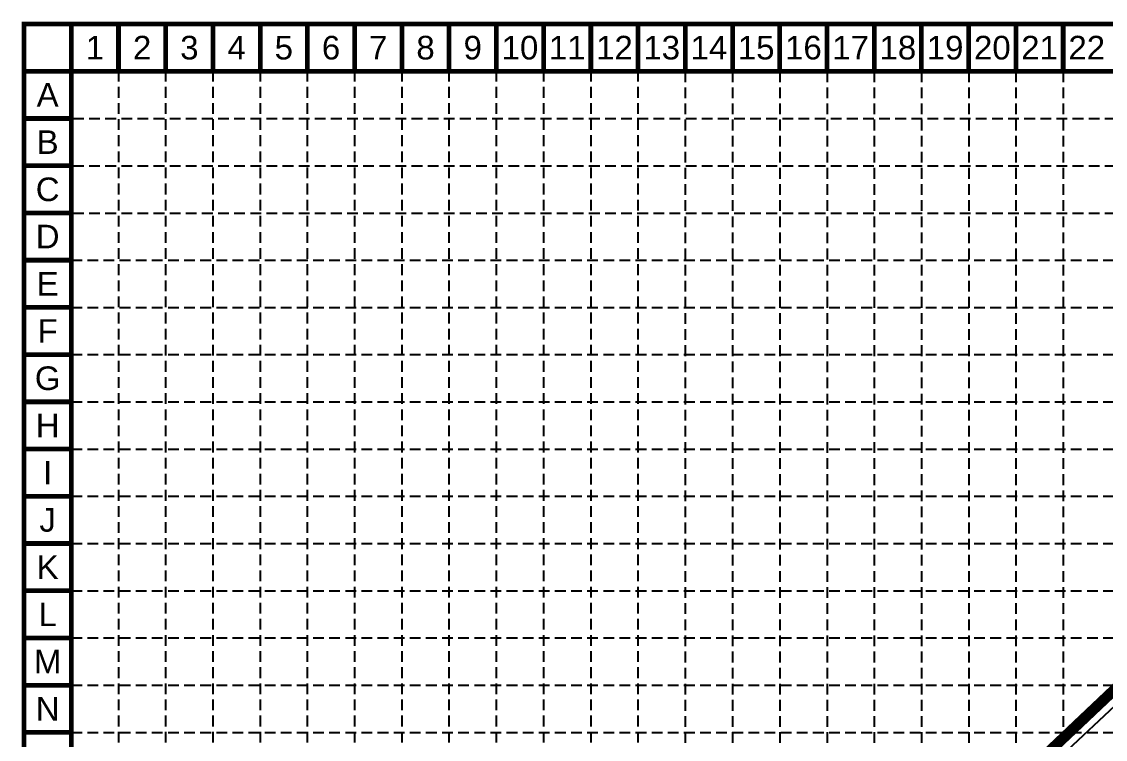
# Model space of a CAD drawing. Extents: x 4118 to 6372, y 4036 to 5445.
# Drawn here: x 4118 to 4925, y 4911 to 5445 of the extents above; entities that cross this region are included whole.
import ezdxf
from ezdxf.enums import TextEntityAlignment as Align

# ---------------------------------------------------------------- set-up
doc = ezdxf.new("R2010")
doc.units = 0
doc.header["$LTSCALE"] = 40
doc.header["$MEASUREMENT"] = 0
for name, pattern in [('3BASE$0$DASHED', [0.75, 0.5, -0.25]), ('DASHED', [0.75, 0.5, -0.25]), ('HIDDEN', [0.375, 0.25, -0.125])]:
    doc.linetypes.add(name, pattern=pattern)
for name, color, linetype in [('3BASE$0$B-DARY', 7, 'CONTINUOUS'), ('BASE', 7, 'CONTINUOUS'), ('grid', 254, 'HIDDEN'), ('LIMITS OF DISTURBANCE', 1, '3BASE$0$DASHED')]:
    doc.layers.add(name, color=color, linetype=linetype)
doc.styles.get("Standard").update_dxf_attribs({"font": 'ARIAL.TTF'})

msp = doc.modelspace()

# ---------------------------------------------------------------- linework, layer by layer
at = {"layer": '3BASE$0$B-DARY', "color": 7, "linetype": 'Continuous'}
msp.add_line((4293.684029038592, 4337.60099763511), (4998.749566101506, 4998.827314968175), dxfattribs=at)
at = {"layer": 'BASE', "const_width": 3.515400000000142}
for points in [[(4119.942063753943, 4037.272650919242), (6369.798063754034, 4037.272650919242), (6369.798063754034, 5443.432650919299), (4119.942063753943, 5443.432650919299)], [(4155.096063753945, 4072.426650919243), (6334.644063754033, 4072.426650919243), (6334.644063754033, 5408.278650919297), (4155.096063753945, 5408.278650919297)]]:
    msp.add_lwpolyline(points, close=True, dxfattribs=at)
for points in [[(4155.096063753945, 5408.278650919297), (4155.096063753945, 5443.432650919299)], [(4190.250063753946, 5408.278650919297), (4190.250063753946, 5443.432650919299)], [(4225.404063753947, 5408.278650919297), (4225.404063753947, 5443.432650919299)], [(4260.558063753949, 5408.278650919297), (4260.558063753949, 5443.432650919299)], [(4295.71206375395, 5408.278650919297), (4295.71206375395, 5443.432650919299)], [(4330.866063753951, 5408.278650919297), (4330.866063753951, 5443.432650919299)], [(4366.020063753953, 5408.278650919297), (4366.020063753953, 5443.432650919299)], [(4401.174063753954, 5408.278650919297), (4401.174063753954, 5443.432650919299)], [(4436.328063753956, 5408.278650919297), (4436.328063753956, 5443.432650919299)], [(4471.482063753957, 5408.278650919297), (4471.482063753957, 5443.432650919299)], [(4506.636063753958, 5408.278650919297), (4506.636063753958, 5443.432650919299)], [(4541.790063753961, 5408.278650919297), (4541.790063753961, 5443.432650919299)], [(4576.944063753962, 5408.278650919297), (4576.944063753962, 5443.432650919299)], [(4612.098063753963, 5408.278650919297), (4612.098063753963, 5443.432650919299)], [(4647.252063753965, 5408.278650919297), (4647.252063753965, 5443.432650919299)], [(4682.406063753966, 5408.278650919297), (4682.406063753966, 5443.432650919299)], [(4717.560063753967, 5408.278650919297), (4717.560063753967, 5443.432650919299)], [(4752.714063753969, 5408.278650919297), (4752.714063753969, 5443.432650919299)], [(4787.86806375397, 5408.278650919297), (4787.86806375397, 5443.432650919299)], [(4823.022063753971, 5408.278650919297), (4823.022063753971, 5443.432650919299)], [(4858.176063753973, 5408.278650919297), (4858.176063753973, 5443.432650919299)], [(4893.330063753974, 5408.278650919297), (4893.330063753974, 5443.432650919299)], [(4155.096063753945, 5408.278650919297), (4119.942063753943, 5408.278650919297)], [(4155.096063753945, 5373.124650919296), (4119.942063753943, 5373.124650919296)], [(4155.096063753945, 5337.970650919295), (4119.942063753943, 5337.970650919295)], [(4155.096063753945, 5302.816650919293), (4119.942063753943, 5302.816650919293)], [(4155.096063753945, 5267.662650919292), (4119.942063753943, 5267.662650919292)], [(4155.096063753945, 5232.50865091929), (4119.942063753943, 5232.50865091929)], [(4155.096063753945, 5197.354650919289), (4119.942063753943, 5197.354650919289)], [(4155.096063753945, 5162.200650919287), (4119.942063753943, 5162.200650919287)], [(4155.096063753945, 5127.046650919287), (4119.942063753943, 5127.046650919287)], [(4155.096063753945, 5091.892650919284), (4119.942063753943, 5091.892650919284)], [(4155.096063753945, 5056.738650919283), (4155.096063753945, 5091.892650919284)], [(4155.096063753945, 5056.738650919283), (4119.942063753943, 5056.738650919283)], [(4155.096063753945, 5021.584650919282), (4119.942063753943, 5021.584650919282)], [(4155.096063753945, 4986.43065091928), (4119.942063753943, 4986.43065091928)], [(4155.096063753945, 4951.276650919279), (4119.942063753943, 4951.276650919279)], [(4155.096063753945, 4916.122650919277), (4119.942063753943, 4916.122650919277)]]:
    msp.add_lwpolyline(points, dxfattribs=at)
at = {"layer": 'grid', "color": 253, "linetype": 'DASHED', "ltscale": 0.4}
for p, q in [((4190.132529364538, 5408.612402980415), (4190.132529364538, 4177.733388251497)), ((4225.286529364539, 5408.612402980415), (4225.286529364539, 4177.733388251497)), ((4260.44052936454, 5408.612402980415), (4260.44052936454, 4177.733388251497)), ((4295.594529364542, 5408.612402980415), (4295.594529364542, 4177.733388251497)), ((4330.748529364543, 5408.612402980415), (4330.748529364543, 4177.733388251497)), ((4365.902529364545, 5408.612402980415), (4365.902529364545, 4177.733388251497)), ((4401.056529364546, 5408.612402980415), (4401.056529364546, 4177.733388251497)), ((4436.210529364547, 5408.612402980415), (4436.210529364547, 4177.733388251497)), ((4471.364529364549, 5408.612402980415), (4471.364529364549, 4177.733388251497)), ((4506.51852936455, 5408.612402980415), (4506.51852936455, 4177.733388251497)), ((4541.672529364551, 5408.612402980415), (4541.672529364551, 4177.733388251497)), ((4576.826529364553, 5408.612402980415), (4576.826529364553, 4177.733388251497)), ((4612.098063753963, 5408.278650919297), (4612.098063753963, 4177.733388251497)), ((4647.252063753965, 5408.278650919297), (4647.252063753965, 4177.733388251497)), ((4682.406063753966, 5408.278650919297), (4682.406063753966, 4177.733388251497)), ((4717.560063753967, 5408.278650919297), (4717.560063753967, 4177.733388251497)), ((4752.714063753969, 5408.278650919297), (4752.714063753969, 4177.733388251497)), ((4787.86806375397, 5408.278650919297), (4787.86806375397, 4177.733388251497)), ((4823.022063753971, 5408.278650919297), (4823.022063753971, 4177.733388251497)), ((4858.176063753973, 5408.278650919297), (4858.176063753973, 4177.733388251497)), ((4893.330063753974, 5408.278650919297), (4893.330063753974, 4177.733388251497)), ((4156.390435247657, 5373.009134593118), (6335.938435247745, 5373.009134593118)), ((4156.390435247657, 5337.855134593116), (6335.938435247745, 5337.855134593116)), ((4156.390435247657, 5302.701134593115), (6335.938435247745, 5302.701134593115)), ((4155.096063753945, 5267.662650919292), (6334.644063754033, 5267.662650919292)), ((4155.096063753945, 5232.50865091929), (6334.644063754033, 5232.50865091929)), ((4155.096063753945, 5197.354650919289), (6334.644063754033, 5197.354650919289)), ((4155.096063753945, 5162.200650919287), (6334.644063754033, 5162.200650919287)), ((4155.096063753945, 5127.046650919287), (6334.644063754033, 5127.046650919287)), ((4155.096063753945, 5091.892650919284), (6334.644063754033, 5091.892650919284)), ((4155.096063753945, 5056.738650919283), (6334.644063754033, 5056.738650919283)), ((4155.096063753945, 5021.584650919282), (6334.644063754033, 5021.584650919282)), ((4155.096063753945, 4986.43065091928), (6334.644063754033, 4986.43065091928)), ((4155.096063753945, 4951.276650919279), (6334.644063754033, 4951.276650919279)), ((4155.096063753945, 4916.122650919277), (6334.644063754033, 4916.122650919277))]:
    msp.add_line(p, q, dxfattribs=at)
at = {"layer": 'LIMITS OF DISTURBANCE', "ltscale": 1.5, "const_width": 8}
msp.add_lwpolyline([(4348.722462891199, 4397.411447974044), (4359.94865017245, 4389.397784561108), (4449.650662815397, 4372.094456407889), (4516.083647977998, 4365.496577254474), (4514.38121049239, 4300.748023758671), (5441.479346005639, 4300.263839870958), (6187.323190784867, 4300.275153023505, -0.01262422649562107), (6224.089275353787, 4300.717977916504), (6186.954231028386, 5335.174551005073), (5366.958951438224, 5326.003434825237), (5027.64013419, 5008.933060046813), (4995.935845043092, 5008.933060046813), (4354.915235556897, 4402.253216197347)], format="xyb", close=True, dxfattribs=at)

# ---------------------------------------------------------------- texts
at = {"layer": 'BASE'}
for s, p in [('1', (4172.673063753945, 5425.855650919299)), ('2', (4207.827063753946, 5425.855650919299)), ('3', (4242.981063753948, 5425.855650919299)), ('4', (4278.13506375395, 5425.855650919299)), ('5', (4313.289063753951, 5425.855650919299)), ('6', (4348.443063753953, 5425.855650919299)), ('7', (4383.597063753954, 5425.855650919299)), ('8', (4418.751063753955, 5425.855650919299)), ('9', (4453.905063753957, 5425.855650919299)), ('10', (4489.059063753958, 5425.855650919299)), ('11', (4524.213063753959, 5425.855650919299)), ('12', (4559.367063753961, 5425.855650919299)), ('13', (4594.521063753962, 5425.855650919299)), ('14', (4629.675063753964, 5425.855650919299)), ('15', (4664.829063753965, 5425.855650919299)), ('16', (4699.983063753966, 5425.855650919299)), ('17', (4735.137063753968, 5425.855650919299)), ('18', (4770.29106375397, 5425.855650919299)), ('19', (4805.44506375397, 5425.855650919299)), ('20', (4840.599063753973, 5425.855650919299)), ('21', (4875.753063753974, 5425.855650919299)), ('22', (4910.907063753975, 5425.855650919299)), ('A', (4137.519063753944, 5390.701650919296)), ('B', (4137.519063753944, 5355.547650919295)), ('C', (4137.519063753944, 5320.393650919294)), ('D', (4137.519063753944, 5285.239650919292)), ('E', (4137.519063753944, 5250.085650919291)), ('F', (4137.519063753944, 5214.931650919289)), ('G', (4137.519063753944, 5179.777650919288)), ('H', (4137.519063753944, 5144.623650919287)), ('I', (4137.519063753944, 5109.469650919285)), ('J', (4137.519063753944, 5074.315650919284)), ('K', (4137.519063753944, 5039.161650919283)), ('L', (4137.519063753944, 5004.007650919281)), ('M', (4137.519063753944, 4968.85365091928)), ('N', (4137.519063753944, 4933.699650919278))]:
    msp.add_text(s, height=17.57700000000071, dxfattribs=at).set_placement(p, align=Align.MIDDLE_CENTER)

doc.saveas('drawing.dxf')
